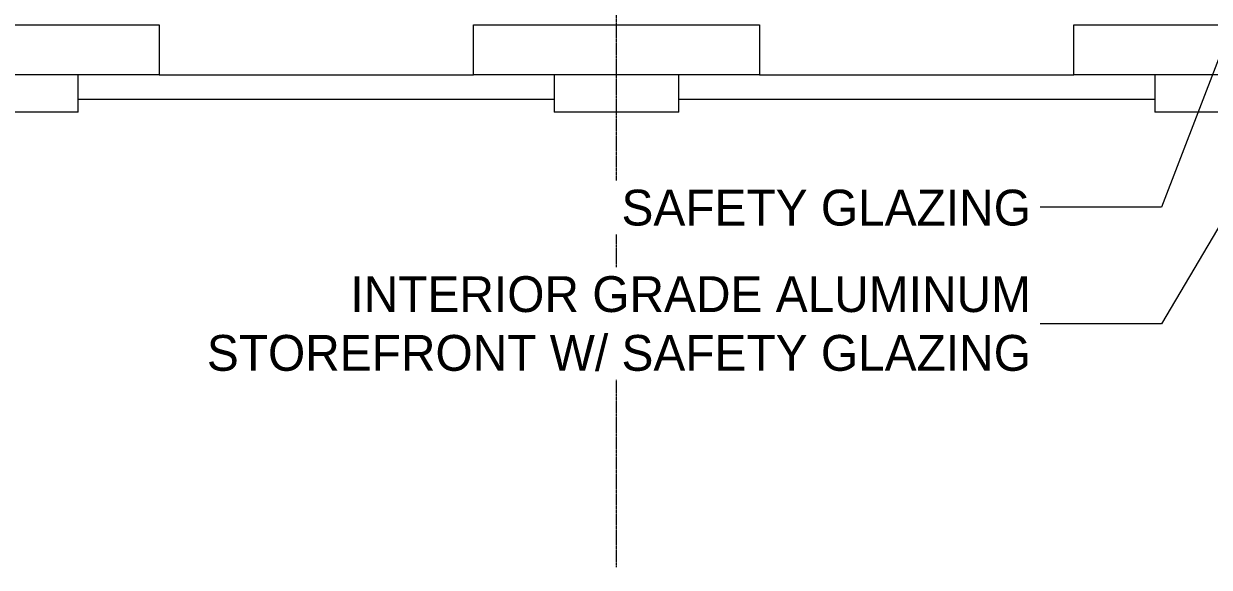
# Model space of a CAD drawing. Header units: inches. Extents: x 21386 to 98862, y -290 to 853.
# Drawn here: x 38244 to 38815, y -273 to -11 of the extents above; entities that cross this region are included whole.
import ezdxf

# ---------------------------------------------------------------- set-up
doc = ezdxf.new("R2010")
doc.units = ezdxf.units.IN
doc.header["$MEASUREMENT"] = 0
doc.linetypes.add('Grid Line 1_2_', pattern=[0.875, 0.5, -0.125, 0.125, -0.125])
for name, color, linetype, lineweight in [('A-ANNO-IDEN', 131, 'Continuous', 9), ('S-FNDN', 32, 'Continuous', 13), ('S-GRID', 1, 'Continuous', 9)]:
    doc.layers.add(name, color=color, linetype=linetype, lineweight=lineweight)
doc.styles.add('Century Gothic', font='GOTHIC.TTF', dxfattribs={"height": 17.245342})

# ---------------------------------------------------------------- blocks, each defined once
blk = doc.blocks.new('Struct_Xcel_Sports Complex_rvt-4-Building Section - East_West looking South')
at = {"layer": 'S-FNDN', "color": 8, "lineweight": 9}
for p, q in [((-23733.89, -12), (-23595.89, -12)), ((-23595.89, -12), (-23595.89, -36)), ((-23444.39, -12), (-23306.39, -12)), ((-23444.39, -36), (-23444.39, -12)), ((-23306.39, -12), (-23306.39, -36)), ((-23154.89, -12), (-23016.89, -12)), ((-23154.89, -36), (-23154.89, -12)), ((-23595.89, -36), (-23733.89, -36)), ((-23634.89, -54), (-23634.89, -36)), ((-23595.89, -36), (-23444.39, -36)), ((-23306.39, -36), (-23444.39, -36)), ((-23405.39, -36), (-23405.39, -54)), ((-23345.39, -54), (-23345.39, -36)), ((-23306.39, -36), (-23154.89, -36)), ((-23016.89, -36), (-23154.89, -36)), ((-23115.89, -36), (-23115.89, -54)), ((-23405.39, -48), (-23634.89, -48)), ((-23115.89, -48), (-23345.39, -48)), ((-23634.89, -54), (-23694.89, -54)), ((-23345.39, -54), (-23405.39, -54)), ((-23055.89, -54), (-23115.89, -54))]:
    blk.add_line(p, q, dxfattribs=at)

msp = doc.modelspace()

# ---------------------------------------------------------------- linework, layer by layer
at = {"layer": 'A-ANNO-IDEN', "color": 153}
for p, q in [((38837.02, 16.91), (38792.1, -99.75)), ((38891.7, 12.65), (38792.1, -155.98)), ((38792.1, -99.75), (38729.2, -99.75)), ((38792.1, -155.98), (38729.2, -155.98))]:
    msp.add_line(p, q, dxfattribs=at)
at = {"layer": 'S-GRID', "linetype": 'Grid Line 1_2_'}
msp.add_line((38529.46, -273.16), (38529.46, 671.89), dxfattribs=at)
msp.add_line((38529.46, -273.16), (38529.46, 671.89), dxfattribs=at)

# ---------------------------------------------------------------- block references
at = {"color": 170, "lineweight": 5}
msp.add_blockref('Struct_Xcel_Sports Complex_rvt-4-Building Section - East_West looking South', (61904.85, 0), dxfattribs=at)

# ---------------------------------------------------------------- next in the draw order: texts
at = {"layer": 'A-ANNO-IDEN', "char_height": 17.2453, "attachment_point": 3, "line_spacing_factor": 0.984117, "style": 'Century Gothic', "bg_fill": 3, "box_fill_scale": 1.25, "bg_fill_color": 0, "bg_fill_transparency": 0}
for s, insert, width in [('SAFETY GLAZING', (38729.2, -91.36), 225.504), ('INTERIOR GRADE ALUMINUM\\PSTOREFRONT W/ SAFETY GLAZING', (38729.2, -133.02), 451.656)]:
    msp.add_mtext(s, dxfattribs=dict(at, insert=insert, width=width))

doc.saveas('drawing.dxf')
